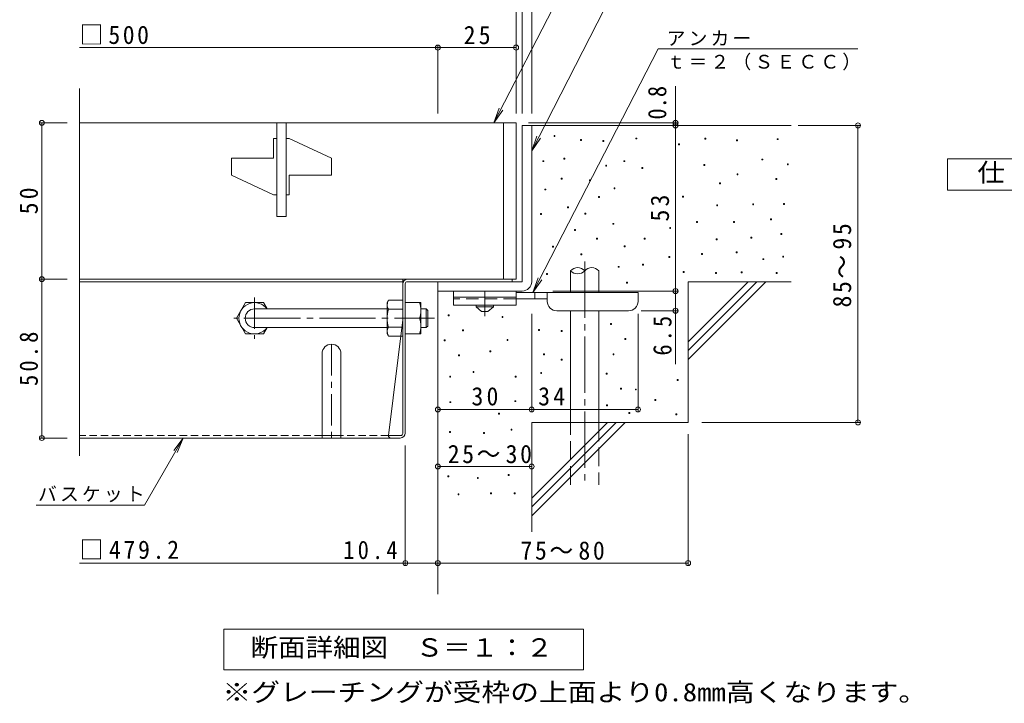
# Model space of a CAD drawing. Units: millimetres on the paper, enlarged 4 times, with parts at other scales. Extents: x -912 to 1076, y -781 to 765.
# Drawn here: x -822 to -192, y -687 to -249 of the extents above; entities that cross this region are included whole.
import ezdxf
from ezdxf.enums import TextEntityAlignment as Align

# ---------------------------------------------------------------- set-up
doc = ezdxf.new("R2010")
doc.units = ezdxf.units.MM
doc.header["$LTSCALE"] = 4
doc.header["$PDMODE"] = 32
doc.header["$PDSIZE"] = 3.2
for name, pattern in [('CHAIN1', [8, 5, -1, 1, -1]), ('CHAIN2', [12, 9, -1, 1, -1]), ('DASHED1', [1.8, 1.2, -0.6]), ('DASHED2', [3, 2, -1]), ('DASHED3', [4, 3, -1])]:
    doc.linetypes.add(name, pattern=pattern)
for name, color, linetype, lineweight in [('D-0_芯', 7, 'Continuous', 9), ('D-1_躯体', 2, 'Continuous', 9), ('D-2_仕上', 3, 'Continuous', 9), ('D-4_その他', 7, 'Continuous', 9), ('D-5_文字', 7, 'Continuous', 9), ('D-6_寸法', 6, 'Continuous', 9), ('D-7_ハッチ', 2, 'Continuous', 9), ('D-8_記号', 2, 'Continuous', 9), ('D-9_0-HOJO', 4, 'Continuous', 9), ('D-B_7-WAKU-T', 2, 'Continuous', 9)]:
    doc.layers.add(name, color=color, linetype=linetype, lineweight=lineweight)
doc.styles.add('ＭＳ ゴシック', font='')
doc.styles.get('ＭＳ ゴシック').set_extended_font_data('MS Gothic')

msp = doc.modelspace()

# ---------------------------------------------------------------- linework, layer by layer
at = {"layer": 'D-0_芯'}
for points in [[(-480.433, -323.903), (-480.433, -323.303), (-479.833, -323.303), (-479.833, -323.903)], [(-463.546, -326.542), (-463.546, -325.942), (-462.945, -325.942), (-462.945, -326.542)], [(-449.101, -327.144), (-449.101, -326.544), (-448.501, -326.544), (-448.501, -327.144)], [(-428.033, -325.523), (-428.033, -324.923), (-427.433, -324.923), (-427.433, -325.523)], [(-383.975, -325.712), (-383.975, -325.112), (-383.375, -325.112), (-383.375, -325.712)], [(-363.672, -326.795), (-363.672, -326.195), (-363.073, -326.195), (-363.073, -326.795)], [(-337.685, -325.983), (-337.685, -325.383), (-337.086, -325.383), (-337.086, -325.983)], [(-400.758, -329.231), (-400.758, -328.631), (-400.158, -328.631), (-400.158, -329.231)], [(-487.643, -340.027), (-487.643, -339.427), (-487.043, -339.427), (-487.043, -340.027)], [(-474.203, -338.45), (-474.203, -337.849), (-473.604, -337.849), (-473.604, -338.45)], [(-435.678, -340.029), (-435.678, -339.429), (-435.078, -339.429), (-435.078, -340.029)], [(-347.431, -338.977), (-347.431, -338.376), (-346.831, -338.376), (-346.831, -338.977)], [(-447.382, -342.847), (-447.382, -342.247), (-446.782, -342.247), (-446.782, -342.847)], [(-424.254, -344.42), (-424.254, -343.82), (-423.654, -343.82), (-423.654, -344.42)], [(-384.516, -342.496), (-384.516, -341.895), (-383.917, -341.895), (-383.917, -342.496)], [(-331.201, -342.051), (-331.201, -341.451), (-330.601, -341.451), (-330.601, -342.051)], [(-475.875, -351.183), (-475.875, -350.582), (-475.275, -350.582), (-475.275, -351.183)], [(-457.791, -352.245), (-457.791, -351.645), (-457.191, -351.645), (-457.191, -352.245)], [(-363.402, -348.451), (-363.402, -347.851), (-362.802, -347.851), (-362.802, -348.451)], [(-338.498, -351.429), (-338.498, -350.829), (-337.897, -350.829), (-337.897, -351.429)], [(-486.316, -358.176), (-486.316, -357.576), (-485.716, -357.576), (-485.716, -358.176)], [(-442.046, -357.402), (-442.046, -356.802), (-441.446, -356.802), (-441.446, -357.402)], [(-374.501, -354.136), (-374.501, -353.535), (-373.901, -353.535), (-373.901, -354.136)], [(-451.92, -363.039), (-451.92, -362.439), (-451.32, -362.439), (-451.32, -363.039)], [(-398.322, -362.798), (-398.322, -362.198), (-397.722, -362.198), (-397.722, -362.798)], [(-471.768, -369.618), (-471.768, -369.018), (-471.168, -369.018), (-471.168, -369.618)], [(-376.395, -368.212), (-376.395, -367.612), (-375.796, -367.612), (-375.796, -368.212)], [(-353.386, -367.671), (-353.386, -367.07), (-352.786, -367.07), (-352.786, -367.671)], [(-333.625, -367.4), (-333.625, -366.8), (-333.025, -366.8), (-333.025, -367.4)], [(-489.083, -373.909), (-489.083, -373.309), (-488.483, -373.309), (-488.483, -373.909)], [(-460.745, -373.629), (-460.745, -373.029), (-460.145, -373.029), (-460.145, -373.629)], [(-341.899, -377.329), (-341.899, -376.729), (-341.299, -376.729), (-341.299, -377.329)], [(-467.274, -384.154), (-467.274, -383.554), (-466.674, -383.554), (-466.674, -384.154)], [(-442.776, -380.13), (-442.776, -379.53), (-442.176, -379.53), (-442.176, -380.13)], [(-406.44, -382.846), (-406.44, -382.245), (-405.84, -382.245), (-405.84, -382.846)], [(-389.34, -378.984), (-389.34, -378.384), (-388.74, -378.384), (-388.74, -378.984)], [(-365.619, -378.984), (-365.619, -378.384), (-365.02, -378.384), (-365.02, -378.984)], [(-453.239, -389.646), (-453.239, -389.046), (-452.639, -389.046), (-452.639, -389.646)], [(-422.73, -389.646), (-422.73, -389.046), (-422.13, -389.046), (-422.13, -389.646)], [(-376.652, -390.017), (-376.652, -389.417), (-376.052, -389.417), (-376.052, -390.017)], [(-354.587, -388.914), (-354.587, -388.313), (-353.987, -388.313), (-353.987, -388.914)], [(-335.28, -386.707), (-335.28, -386.107), (-334.68, -386.107), (-334.68, -386.707)], [(-481.434, -394.713), (-481.434, -394.113), (-480.834, -394.113), (-480.834, -394.713)], [(-435.589, -394.491), (-435.589, -393.891), (-434.989, -393.891), (-434.989, -394.491)], [(-463.276, -399.683), (-463.276, -399.082), (-462.676, -399.082), (-462.676, -399.683)], [(-407.036, -401.418), (-407.036, -400.818), (-406.436, -400.818), (-406.436, -401.418)], [(-386.03, -399.394), (-386.03, -398.794), (-385.43, -398.794), (-385.43, -399.394)], [(-363.965, -398.291), (-363.965, -397.691), (-363.364, -397.691), (-363.364, -398.291)], [(-346.811, -402.734), (-346.811, -402.134), (-346.211, -402.134), (-346.211, -402.734)], [(-334.177, -401.049), (-334.177, -400.449), (-333.577, -400.449), (-333.577, -401.049)], [(-439.396, -407.642), (-439.396, -407.042), (-438.796, -407.042), (-438.796, -407.642)], [(-423.822, -406.258), (-423.822, -405.658), (-423.222, -405.658), (-423.222, -406.258)], [(-485.157, -412.16), (-485.157, -411.56), (-484.557, -411.56), (-484.557, -412.16)], [(-397.896, -411.013), (-397.896, -410.413), (-397.296, -410.413), (-397.296, -411.013)], [(-377.132, -411.577), (-377.132, -410.977), (-376.532, -410.977), (-376.532, -411.577)], [(-360.708, -411.156), (-360.708, -410.556), (-360.108, -410.556), (-360.108, -411.156)], [(-338.388, -411.577), (-338.388, -410.977), (-337.788, -410.977), (-337.788, -411.577)], [(-434.079, -417.821), (-434.079, -417.221), (-433.479, -417.221), (-433.479, -417.821)], [(-548.126, -438.705), (-548.126, -438.105), (-547.526, -438.105), (-547.526, -438.705)], [(-513.687, -439.765), (-513.687, -439.165), (-513.087, -439.165), (-513.087, -439.765)], [(-444.279, -444.18), (-444.279, -443.58), (-443.679, -443.58), (-443.679, -444.18)], [(-538.986, -448.3), (-538.986, -447.7), (-538.386, -447.7), (-538.386, -448.3)], [(-490.262, -447.971), (-490.262, -447.371), (-489.662, -447.371), (-489.662, -447.971)], [(-475.788, -448.76), (-475.788, -448.16), (-475.188, -448.16), (-475.188, -448.76)], [(-435.139, -453.775), (-435.139, -453.175), (-434.538, -453.175), (-434.538, -453.775)], [(-550.599, -454.6), (-550.599, -454), (-549.999, -454), (-549.999, -454.6)], [(-510.46, -454.411), (-510.46, -453.811), (-509.86, -453.811), (-509.86, -454.411)], [(-541.458, -464.195), (-541.458, -463.595), (-540.858, -463.595), (-540.858, -464.195)], [(-521.425, -461.78), (-521.425, -461.18), (-520.825, -461.18), (-520.825, -461.78)], [(-487.104, -463.585), (-487.104, -462.985), (-486.504, -462.985), (-486.504, -463.585)], [(-442.695, -463.585), (-442.695, -462.985), (-442.095, -462.985), (-442.095, -463.585)], [(-475.876, -467.094), (-475.876, -466.494), (-475.276, -466.494), (-475.276, -467.094)], [(-547.122, -477.886), (-547.122, -477.286), (-546.522, -477.286), (-546.522, -477.886)], [(-532.231, -474.925), (-532.231, -474.325), (-531.631, -474.325), (-531.631, -474.925)], [(-505.248, -477.886), (-505.248, -477.286), (-504.648, -477.286), (-504.648, -477.886)], [(-488.962, -475.573), (-488.962, -474.973), (-488.362, -474.973), (-488.362, -475.573)], [(-447.105, -475.926), (-447.105, -475.326), (-446.505, -475.326), (-446.505, -475.926)], [(-401.644, -480.036), (-401.644, -479.435), (-401.044, -479.435), (-401.044, -480.036)], [(-437.964, -485.521), (-437.964, -484.921), (-437.364, -484.921), (-437.364, -485.521)], [(-428.389, -486.095), (-428.389, -485.495), (-427.79, -485.495), (-427.79, -486.095)], [(-546.957, -494.194), (-546.957, -493.594), (-546.357, -493.594), (-546.357, -494.194)], [(-505.54, -493.585), (-505.54, -492.985), (-504.94, -492.985), (-504.94, -493.585)], [(-446.774, -496.218), (-446.774, -495.618), (-446.174, -495.618), (-446.174, -496.218)], [(-415.852, -492.782), (-415.852, -492.181), (-415.252, -492.181), (-415.252, -492.782)], [(-515.848, -501.628), (-515.848, -501.028), (-515.248, -501.028), (-515.248, -501.628)], [(-432.568, -501.14), (-432.568, -500.539), (-431.968, -500.539), (-431.968, -501.14)], [(-402.48, -501.976), (-402.48, -501.375), (-401.879, -501.375), (-401.879, -501.976)], [(-547.197, -513.375), (-547.197, -512.775), (-546.597, -512.775), (-546.597, -513.375)], [(-525.572, -513.873), (-525.572, -513.273), (-524.972, -513.273), (-524.972, -513.873)], [(-507.909, -511.741), (-507.909, -511.141), (-507.309, -511.141), (-507.309, -511.741)], [(-548.34, -541.743), (-548.34, -541.143), (-547.74, -541.143), (-547.74, -541.743)], [(-509.717, -540.817), (-509.717, -540.217), (-509.117, -540.217), (-509.117, -540.817)], [(-529.458, -542.656), (-529.458, -542.056), (-528.858, -542.056), (-528.858, -542.656)], [(-541.792, -553.163), (-541.792, -552.563), (-541.192, -552.563), (-541.192, -553.163)], [(-521.084, -552.554), (-521.084, -551.954), (-520.484, -551.954), (-520.484, -552.554)], [(-505.857, -552.554), (-505.857, -551.954), (-505.257, -551.954), (-505.257, -552.554)]]:
    msp.add_lwpolyline(points, close=True, dxfattribs=at)
at = {"layer": 'D-1_躯体'}
for p, q in [((-500.713, -316.838), (-500.713, -416.838)), ((-500.713, -316.838), (-494.713, -316.838)), ((-494.713, -316.838), (-494.713, -416.838)), ((-500.713, -416.838), (-554.713, -416.838)), ((-554.713, -422.838), (-554.713, -416.838)), ((-500.713, -422.838), (-554.713, -422.838))]:
    msp.add_line(p, q, dxfattribs=at)
at = {"layer": 'D-1_躯体', "color": 3}
for p, q in [((-565.509, -434.238), (-562.109, -434.238)), ((-562.109, -434.238), (-561.109, -435.238)), ((-562.109, -446.238), (-562.109, -434.238)), ((-561.109, -445.238), (-561.109, -435.238)), ((-565.509, -446.238), (-562.109, -446.238)), ((-562.109, -446.238), (-561.109, -445.238))]:
    msp.add_line(p, q, dxfattribs=at)
at = {"layer": 'D-1_躯体'}
msp.add_arc((-500.713, -416.838), 6, 270, 0, dxfattribs=at)
at = {"layer": 'D-2_仕上'}
for p, q in [((-783.78, -528.215), (-783.78, -293.195)), ((-783.78, -315.238), (-504.713, -315.238)), ((-657.713, -375.238), (-657.713, -315.238)), ((-651.713, -315.238), (-651.713, -375.238)), ((-512.713, -315.238), (-512.713, -415.238)), ((-504.713, -315.238), (-504.713, -415.238)), ((-657.713, -325.238), (-659.713, -325.238)), ((-659.713, -337.738), (-659.713, -325.238)), ((-649.713, -325.238), (-651.713, -325.238)), ((-649.713, -325.238), (-622.713, -337.738)), ((-659.713, -337.738), (-686.713, -337.738)), ((-686.713, -348.738), (-686.713, -337.738)), ((-622.713, -348.738), (-622.713, -337.738)), ((-649.713, -348.738), (-649.713, -361.238)), ((-622.713, -348.738), (-649.713, -348.738)), ((-651.713, -361.238), (-649.713, -361.238)), ((-657.713, -375.238), (-651.713, -375.238)), ((-783.78, -415.238), (-504.713, -415.238))]:
    msp.add_line(p, q, dxfattribs=at)
msp.add_lwpolyline([(-686.713, -348.738), (-659.713, -361.238), (-657.713, -361.238)], dxfattribs=at)
at = {"layer": 'D-4_その他'}
for p, q in [((-494.713, -309.256), (-494.713, -178.091)), ((-504.712, -309.256), (-504.712, -222.369)), ((-500.712, -309.256), (-500.712, -222.369)), ((-783.78, -267.07), (-554.713, -267.07)), ((-554.713, -309.256), (-554.713, -265.87)), ((-554.713, -267.07), (-504.712, -267.07)), ((-402.727, -316.838), (-402.727, -291.797)), ((-809.141, -315.238), (-791.78, -315.238)), ((-807.941, -315.238), (-807.941, -415.238)), ((-401.527, -315.238), (-496.713, -315.238)), ((-402.727, -422.838), (-402.727, -316.838)), ((-324.301, -316.837), (-284.839, -316.837)), ((-286.039, -506.838), (-286.039, -316.837)), ((-809.141, -415.238), (-791.77, -415.238)), ((-807.941, -415.238), (-807.941, -516.838)), ((-481.108, -422.838), (-401.527, -422.838)), ((-402.727, -422.838), (-402.727, -469.538)), ((-494.709, -499.781), (-494.709, -437.437)), ((-426.709, -499.781), (-426.709, -437.437)), ((-401.527, -435.438), (-424.709, -435.438)), ((-385.818, -506.838), (-284.839, -506.838)), ((-394.712, -514.348), (-394.712, -598.038)), ((-809.141, -516.838), (-791.77, -516.838)), ((-717.531, -516.838), (-721.358, -526.077)), ((-575.509, -598.038), (-575.509, -521.638)), ((-554.713, -535.085), (-494.713, -535.085)), ((-575.509, -596.838), (-783.78, -596.838)), ((-554.713, -596.838), (-575.509, -596.838)), ((-554.713, -596.838), (-394.712, -596.838))]:
    msp.add_line(p, q, dxfattribs=at)
for points in [[(-554.709, -498.581), (-494.709, -498.581), (-426.709, -498.581)], [(-811.609, -559.845), (-742.362, -559.845), (-717.531, -516.838), (-723.619, -524.771)]]:
    msp.add_lwpolyline(points, dxfattribs=at)
for p in [(-554.713, -267.07), (-504.712, -267.07), (-807.941, -315.238), (-402.727, -315.238), (-402.727, -316.838), (-286.039, -316.837), (-807.941, -415.238), (-402.727, -422.838), (-402.727, -435.438), (-554.709, -498.581), (-494.709, -498.581), (-426.709, -498.581), (-286.039, -506.838), (-807.941, -516.838), (-554.713, -535.085), (-494.713, -535.085), (-575.509, -596.838), (-554.713, -596.838), (-394.712, -596.838)]:
    msp.add_point(p, dxfattribs=at)
at = {"layer": 'D-5_文字'}
for p, q in [((-468.69, -217.505), (-518.85, -315.238)), ((-448.051, -242.267), (-494.713, -333.184)), ((-413.854, -267.829), (-286.06, -267.829)), ((-518.85, -315.238), (-515.484, -305.821)), ((-518.85, -315.238), (-513.161, -307.013)), ((-494.713, -333.184), (-491.347, -323.767)), ((-494.713, -333.184), (-489.025, -324.959)), ((-493.923, -423.838), (-488.235, -415.613)), ((-691.511, -639.215), (-461.511, -639.215)), ((-691.511, -665.215), (-691.511, -639.215)), ((-461.511, -639.215), (-461.511, -665.215)), ((-461.511, -665.215), (-691.511, -665.215))]:
    msp.add_line(p, q, dxfattribs=at)
msp.add_lwpolyline([(-413.854, -267.829), (-493.923, -423.838), (-490.557, -414.421)], dxfattribs=at)
msp.add_lwpolyline([(-228.713, -358.337), (-228.713, -338.337), (-138.713, -338.337), (-138.713, -358.337)], close=True, dxfattribs=at)
at = {"layer": 'D-6_寸法'}
for p, q in [((-494.713, -316.838), (-328.713, -316.838)), ((-469.796, -423.838), (-469.796, -409.838)), ((-451.796, -423.838), (-451.796, -409.838)), ((-394.713, -416.838), (-328.713, -416.838)), ((-394.713, -416.838), (-394.713, -506.838)), ((-394.713, -455.242), (-356.309, -416.838)), ((-394.713, -460.898), (-350.652, -416.838)), ((-394.713, -466.554), (-344.996, -416.838)), ((-554.713, -616.838), (-554.713, -422.838)), ((-469.796, -506.838), (-469.796, -435.438)), ((-451.796, -506.838), (-451.796, -435.438)), ((-494.713, -506.838), (-394.713, -506.838)), ((-494.713, -506.838), (-494.713, -576.838)), ((-494.713, -555.241), (-446.31, -506.838)), ((-494.713, -560.897), (-440.653, -506.838)), ((-494.713, -566.553), (-434.997, -506.838))]:
    msp.add_line(p, q, dxfattribs=at)
at = {"layer": 'D-6_寸法', "linetype": 'CHAIN2'}
msp.add_line((-460.796, -403.98), (-460.796, -546.838), dxfattribs=at)
at = {"layer": 'D-6_寸法', "linetype": 'DASHED3'}
for p, q in [((-469.796, -546.838), (-469.796, -506.838)), ((-451.796, -506.838), (-451.796, -546.838))]:
    msp.add_line(p, q, dxfattribs=at)
at = {"layer": 'D-6_寸法'}
for centre, start, end in [((-465.296, -413.899), 42.07146, 137.92854), ((-456.296, -413.899), 42.07146, 137.92854), ((-465.296, -405.776), 222.07146, 317.92854)]:
    msp.add_arc(centre, 6.062, start, end, dxfattribs=at)
at = {"layer": 'D-7_ハッチ'}
for p, q in [((-577.109, -415.238), (-783.77, -415.238)), ((-577.109, -513.905), (-577.109, -415.238)), ((-573.909, -415.238), (-507.102, -415.238)), ((-507.102, -415.238), (-507.102, -416.838)), ((-577.109, -416.838), (-783.77, -416.838)), ((-575.509, -513.638), (-575.509, -418.171)), ((-574.176, -416.838), (-507.102, -416.838)), ((-577.109, -441.238), (-586.334, -515.238)), ((-578.443, -515.238), (-586.334, -515.238)), ((-578.709, -516.838), (-783.77, -516.838))]:
    msp.add_line(p, q, dxfattribs=at)
at = {"layer": 'D-7_ハッチ', "linetype": 'DASHED1'}
for p, q in [((-628.709, -515.238), (-783.77, -515.238)), ((-586.334, -515.238), (-616.709, -515.238))]:
    msp.add_line(p, q, dxfattribs=at)
at = {"layer": 'D-7_ハッチ'}
for centre, radius, start, end in [((-573.909, -418.438), 3.2, 90, 180), ((-574.176, -418.171), 1.333, 90, 180), ((-584.734, -515.238), 1.6, 180, 270), ((-578.709, -513.638), 3.2, 270, 0), ((-578.443, -513.905), 1.333, 270, 0)]:
    msp.add_arc(centre, radius, start, end, dxfattribs=at)
at = {"layer": 'D-8_記号', "linetype": 'CHAIN1'}
for p, q in [((-671.902, -427.045), (-671.902, -453.431)), ((-658.71, -440.238), (-685.095, -440.238)), ((-622.709, -456.838), (-622.709, -516.838))]:
    msp.add_line(p, q, dxfattribs=at)
at = {"layer": 'D-8_記号'}
for p, q in [((-628.709, -462.838), (-628.709, -516.838)), ((-616.709, -462.838), (-616.709, -516.838)), ((-628.709, -515.238), (-616.709, -515.238))]:
    msp.add_line(p, q, dxfattribs=at)
msp.add_arc((-622.709, -462.838), 6, 0, 180, dxfattribs=at)
at = {"layer": 'D-9_0-HOJO', "color": 3}
for p, q in [((-504.709, -422.838), (-544.709, -422.838)), ((-544.709, -431.838), (-544.709, -422.838)), ((-504.709, -426.838), (-544.709, -426.838)), ((-504.709, -422.838), (-504.709, -431.838)), ((-504.709, -431.838), (-544.709, -431.838))]:
    msp.add_line(p, q, dxfattribs=at)
at = {"layer": 'D-9_0-HOJO', "color": 3, "linetype": 'DASHED2'}
msp.add_line((-504.709, -427.838), (-544.709, -427.838), dxfattribs=at)
at = {"layer": 'D-9_0-HOJO', "linetype": 'CHAIN1'}
msp.add_line((-524.709, -438.934), (-524.709, -422.838), dxfattribs=at)
at = {"layer": 'D-9_0-HOJO'}
for p, q in [((-426.709, -423.838), (-504.709, -423.838)), ((-484.699, -427.838), (-504.709, -427.838)), ((-492.709, -427.838), (-492.709, -423.838)), ((-484.709, -429.437), (-484.709, -423.838)), ((-426.709, -429.437), (-426.709, -423.838)), ((-478.709, -435.438), (-432.709, -435.438))]:
    msp.add_line(p, q, dxfattribs=at)
at = {"layer": 'D-9_0-HOJO', "color": 2}
for p, q in [((-530.209, -432.837), (-530.209, -431.838)), ((-530.209, -432.837), (-526.709, -435.837)), ((-530.209, -432.837), (-519.209, -432.837)), ((-522.71, -435.837), (-519.209, -432.837)), ((-519.209, -432.837), (-519.209, -431.838)), ((-526.709, -435.837), (-522.71, -435.837))]:
    msp.add_line(p, q, dxfattribs=at)
at = {"layer": 'D-9_0-HOJO'}
for centre, start, end in [((-478.709, -429.437), 180, 270), ((-432.709, -429.437), 270, 0)]:
    msp.add_arc(centre, 6, start, end, dxfattribs=at)
at = {"layer": 'D-B_7-WAKU-T'}
for p, q in [((-683.402, -440.238), (-677.629, -430.238)), ((-677.629, -430.238), (-666.176, -430.238)), ((-663.875, -434.222), (-666.176, -430.238)), ((-587.109, -430.238), (-586.243, -428.738)), ((-587.109, -450.238), (-587.109, -430.238)), ((-577.109, -428.738), (-586.243, -428.738)), ((-575.509, -430.238), (-565.509, -430.238)), ((-575.509, -450.238), (-575.509, -430.238)), ((-565.509, -450.238), (-565.509, -430.238)), ((-683.402, -440.238), (-677.629, -450.238)), ((-586.243, -434.512), (-577.109, -434.512)), ((-575.509, -440.238), (-566.375, -440.238)), ((-663.866, -446.238), (-666.176, -450.238)), ((-586.243, -445.965), (-577.109, -445.965)), ((-677.629, -450.238), (-666.176, -450.238)), ((-587.109, -450.238), (-586.243, -451.738)), ((-577.109, -451.738), (-586.243, -451.738)), ((-575.509, -450.238), (-565.509, -450.238))]:
    msp.add_line(p, q, dxfattribs=at)
at = {"layer": 'D-B_7-WAKU-T', "color": 3}
for p, q in [((-671.902, -434.238), (-587.109, -434.238)), ((-671.902, -446.238), (-587.109, -446.238))]:
    msp.add_line(p, q, dxfattribs=at)
at = {"layer": 'D-B_7-WAKU-T', "color": 3, "linetype": 'CHAIN2'}
msp.add_line((-678.479, -440.238), (-556.9, -440.238), dxfattribs=at)
at = {"layer": 'D-B_7-WAKU-T', "linetype": 'CHAIN1'}
msp.add_line((-559.343, -440.238), (-565.467, -440.238), dxfattribs=at)
at = {"layer": 'D-B_7-WAKU-T'}
for centre, radius, start, end in [((-671.902, -440.238), 10, 36.87019, 323.12981), ((-581.64, -431.558), 5.47, 180.2103, 212.68507), ((-580.545, -432.028), 6.579, 149.99998, 176.07924), ((-580.376, -435.238), 14.866, 340.34633, 19.65366), ((-567.744, -440.238), 19.365, 162.79973, 197.20026), ((-580.376, -445.238), 14.866, 340.34633, 19.65366), ((-581.64, -448.918), 5.47, 147.31491, 179.78969), ((-580.545, -448.448), 6.579, 183.92075, 210)]:
    msp.add_arc(centre, radius, start, end, dxfattribs=at)
at = {"layer": 'D-B_7-WAKU-T', "color": 3}
msp.add_arc((-671.902, -440.238), 6, 90, 270, dxfattribs=at)

# ---------------------------------------------------------------- texts
at = {"layer": 'D-4_その他', "color": 2, "style": 'ＭＳ ゴシック', "width": 0.9}
msp.add_text('0.8', height=11.73, rotation=90, dxfattribs=at).set_placement((-405.127, -313.127), align=Align.BOTTOM_LEFT)
at = {"layer": 'D-4_その他', "color": 2, "style": 'ＭＳ ゴシック', "width": 1.15}
msp.add_text('※グレーチングが受枠の上面より0.8mm高くなります。', height=11.73, dxfattribs=at).set_placement((-692.46, -688.8), align=Align.BOTTOM_LEFT)
at = {"layer": 'D-4_その他', "color": 2, "char_height": 11.73, "attachment_point": 7, "style": 'ＭＳ ゴシック'}
for s, insert in [('\\T1.21;\\W0.95;□500', (-783.78, -265.07)), ('\\T1.27;\\W0.95;25', (-538.212, -265.07)), ('\\T1.27;\\W0.95;30', (-533.209, -496.181)), ('\\T1.27;\\W0.95;34', (-490.563, -496.181)), ('\\T1.22;\\W0.95;25～30', (-548.393, -533.085)), ('\\T1.23;\\W0.95;□479.2', (-783.78, -594.438)), ('\\T1.28;\\W0.9;10.4', (-615.188, -594.438)), ('\\T1.22;\\W0.95;75～80', (-501.86, -594.838))]:
    msp.add_mtext(s, dxfattribs=dict(at, insert=insert))
at = {"layer": 'D-4_その他', "color": 2, "char_height": 11.73, "attachment_point": 7, "rotation": 90, "style": 'ＭＳ ゴシック'}
for s, insert in [('\\T1.27;\\W0.95;50', (-810.341, -373.738)), ('\\T1.27;\\W0.95;53', (-406.727, -378.338)), ('\\T1.22;\\W0.95;85～95', (-290.251, -433.338)), ('\\T1.27;\\W0.9;6.5', (-405.127, -464.116)), ('\\T1.28;\\W0.9;50.8', (-810.341, -483.538))]:
    msp.add_mtext(s, dxfattribs=dict(at, insert=insert))
at = {"layer": 'D-4_その他', "insert": (-810.362, -557.942), "char_height": 8.798, "attachment_point": 7, "style": 'ＭＳ ゴシック'}
msp.add_mtext('\\T1.17;バスケット', dxfattribs=at)
at = {"layer": 'D-5_文字', "color": 2, "style": 'ＭＳ ゴシック', "width": 1.1}
for s, p in [('仕\u3000様', (-209.713, -356.337)), ('断面詳細図\u3000Ｓ＝１：２', (-674.511, -660.215))]:
    msp.add_text(s, height=11.73, dxfattribs=at).set_placement(p, align=Align.BOTTOM_LEFT)
at = {"layer": 'D-5_文字', "char_height": 8.798, "attachment_point": 7, "style": 'ＭＳ ゴシック'}
for s, insert in [('\\T1.17;アンカー', (-408.397, -265.965)), ('\\T1.17;ｔ＝２（ＳＥＣＣ）', (-408.397, -281.692))]:
    msp.add_mtext(s, dxfattribs=dict(at, insert=insert))

doc.saveas('drawing.dxf')
